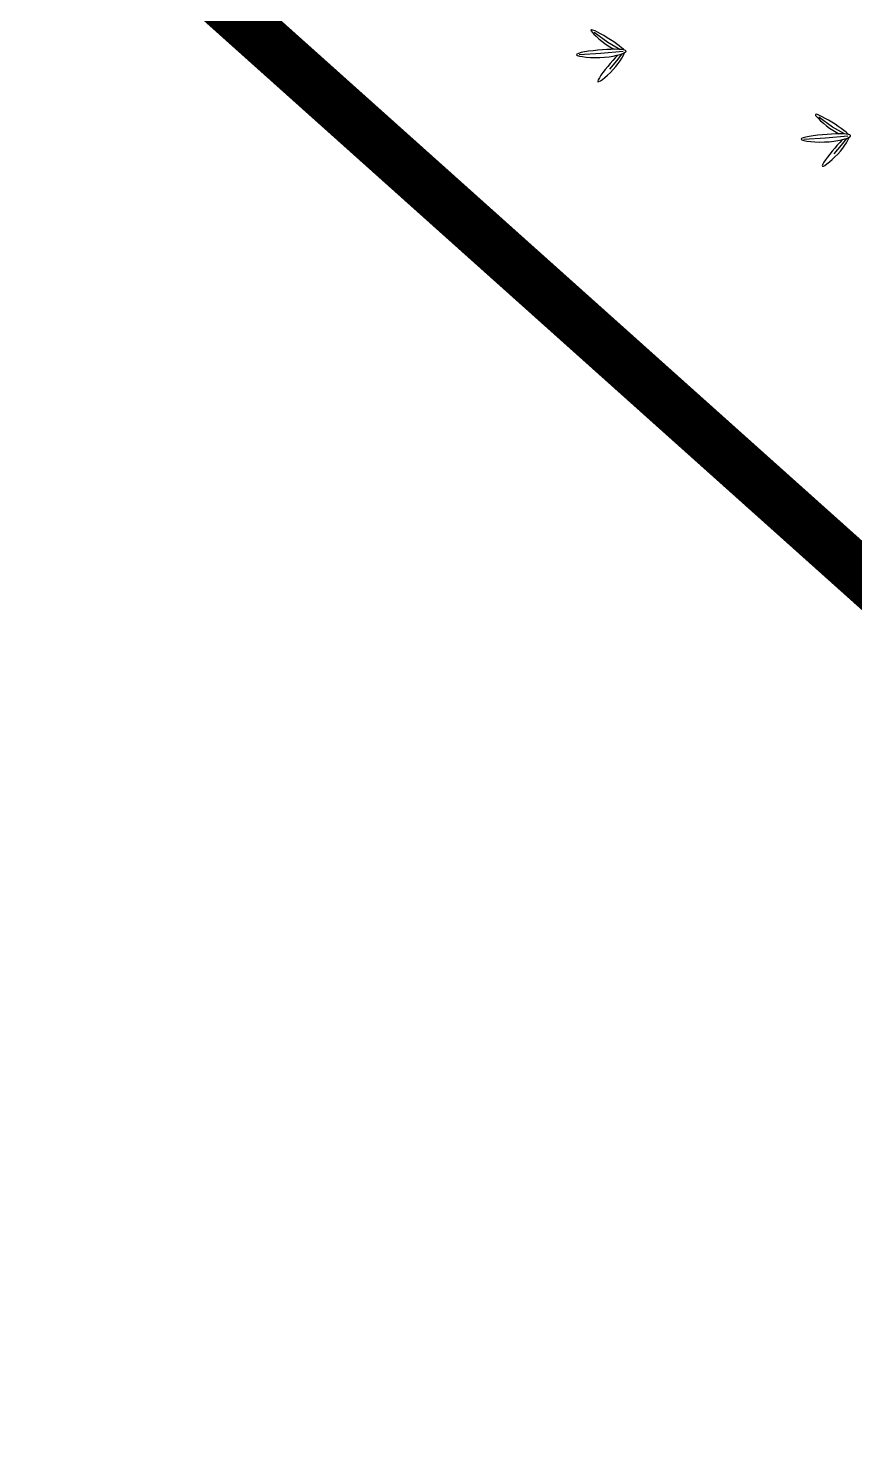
# Model space of a CAD drawing. Extents: x 302512 to 1034855, y -184136 to 410364.
# Drawn here: x 532827 to 540785, y -158475 to -144773 of the extents above; entities that cross this region are included whole.
import ezdxf

# ---------------------------------------------------------------- set-up
doc = ezdxf.new("R2010")
doc.units = 0
doc.header["$MEASUREMENT"] = 0
doc.linetypes.add('DASHED2', pattern=[0.375, 0.25, -0.125])
for name, color, linetype in [('PUB_TEXT', 7, 'Continuous'), ('坐椅', 7, 'Continuous'), ('树', 80, 'Continuous'), ('绿化', 97, 'Continuous'), ('绿地', 3, 'Continuous')]:
    doc.layers.add(name, color=color, linetype=linetype)
doc.styles.add('DIM_FONT', font='SIMPLEX.shx', dxfattribs={"width": 0.8})

# ---------------------------------------------------------------- blocks, each defined once
blk = doc.blocks.new('_F43BVI')
at = {"layer": '绿地'}
for p, q in [((1.2083, -0.6915), (1.1962, -0.7011)), ((1.2452, -0.6771), (1.2032, -0.7151)), ((1.2199, -0.6827), (1.2083, -0.6915)), ((1.2307, -0.675), (1.2199, -0.6827)), ((1.2405, -0.6685), (1.2307, -0.675)), ((1.2576, -0.6671), (1.2373, -0.7553)), ((1.249, -0.6635), (1.2405, -0.6685)), ((1.2523, -0.6619), (1.249, -0.6635)), ((1.267, -0.6654), (1.2634, -0.6627)), ((1.2644, -0.6915), (1.2659, -0.6946)), ((1.2646, -0.6753), (1.2843, -0.7043)), ((1.2737, -0.6718), (1.267, -0.6654)), ((1.2813, -0.6801), (1.2737, -0.6718)), ((1.2894, -0.69), (1.2813, -0.6801)), ((1.2977, -0.7015), (1.2894, -0.69)), ((1.1425, -0.7497), (1.1366, -0.7568)), ((1.1507, -0.7413), (1.1425, -0.7497)), ((1.2032, -0.7151), (1.1475, -0.7553)), ((1.1607, -0.7317), (1.1507, -0.7413)), ((1.1719, -0.7216), (1.1607, -0.7317)), ((1.1646, -0.7525), (1.1771, -0.7451)), ((1.1839, -0.7112), (1.1719, -0.7216)), ((1.1771, -0.7451), (1.1904, -0.7365)), ((1.1962, -0.7011), (1.1839, -0.7112)), ((1.1904, -0.7365), (1.2037, -0.7272)), ((1.2037, -0.7272), (1.2164, -0.7174)), ((1.2164, -0.7174), (1.228, -0.7075)), ((1.228, -0.7075), (1.2378, -0.6982)), ((1.2659, -0.6946), (1.2722, -0.7063)), ((1.2722, -0.7063), (1.2793, -0.719)), ((1.2793, -0.719), (1.2872, -0.7322)), ((1.2843, -0.7043), (1.3086, -0.7426)), ((1.2872, -0.7322), (1.2957, -0.7457)), ((1.2957, -0.7457), (1.3044, -0.759)), ((1.3061, -0.7143), (1.2977, -0.7015)), ((1.3141, -0.7282), (1.3061, -0.7143)), ((1.3216, -0.7426), (1.3141, -0.7282)), ((1.3284, -0.7569), (1.3216, -0.7426)), ((1.1366, -0.7568), (1.1334, -0.7619)), ((1.1334, -0.7619), (1.1335, -0.7647)), ((1.1335, -0.7647), (1.1372, -0.7649)), ((1.1372, -0.7649), (1.144, -0.7628)), ((1.144, -0.7628), (1.1533, -0.7585)), ((1.1533, -0.7585), (1.1646, -0.7525)), ((1.2373, -0.7553), (1.215, -0.8412)), ((1.3044, -0.759), (1.313, -0.7714)), ((1.313, -0.7714), (1.3212, -0.7825)), ((1.3212, -0.7825), (1.3285, -0.7918)), ((1.3341, -0.7703), (1.3284, -0.7569)), ((1.3285, -0.7918), (1.3347, -0.7986)), ((1.3386, -0.7822), (1.3341, -0.7703)), ((1.3347, -0.7986), (1.3393, -0.8024)), ((1.3416, -0.792), (1.3386, -0.7822)), ((1.3393, -0.8024), (1.3422, -0.8027)), ((1.3429, -0.7991), (1.3416, -0.792)), ((1.3422, -0.8027), (1.3429, -0.7991)), ((0.6367, -1.437), (0.5947, -1.475)), ((0.6222, -1.4349), (0.6114, -1.4426)), ((0.632, -1.4284), (0.6222, -1.4349)), ((0.649, -1.427), (0.6287, -1.5152)), ((0.6405, -1.4234), (0.632, -1.4284)), ((0.6438, -1.4218), (0.6405, -1.4234)), ((0.6585, -1.4253), (0.6549, -1.4226)), ((0.6561, -1.4352), (0.6758, -1.4642)), ((0.6652, -1.4317), (0.6585, -1.4253)), ((0.6728, -1.4399), (0.6652, -1.4317)), ((0.6809, -1.4499), (0.6728, -1.4399)), ((0.5947, -1.475), (0.539, -1.5152)), ((0.5522, -1.4916), (0.5422, -1.5012)), ((0.5634, -1.4815), (0.5522, -1.4916)), ((0.5754, -1.4711), (0.5634, -1.4815)), ((0.5686, -1.505), (0.5818, -1.4964)), ((0.5877, -1.461), (0.5754, -1.4711)), ((0.5818, -1.4964), (0.5951, -1.4871)), ((0.5998, -1.4514), (0.5877, -1.461)), ((0.5951, -1.4871), (0.6079, -1.4773)), ((0.6114, -1.4426), (0.5998, -1.4514)), ((0.6079, -1.4773), (0.6195, -1.4674)), ((0.6195, -1.4674), (0.6292, -1.4581)), ((0.6559, -1.4514), (0.6574, -1.4545)), ((0.6574, -1.4545), (0.6636, -1.4662)), ((0.6636, -1.4662), (0.6708, -1.4789)), ((0.6708, -1.4789), (0.6787, -1.4921)), ((0.6758, -1.4642), (0.7, -1.5025)), ((0.6787, -1.4921), (0.6872, -1.5056)), ((0.6892, -1.4614), (0.6809, -1.4499)), ((0.6976, -1.4742), (0.6892, -1.4614)), ((0.7056, -1.4881), (0.6976, -1.4742)), ((0.7131, -1.5025), (0.7056, -1.4881)), ((0.5281, -1.5167), (0.5249, -1.5218)), ((0.5249, -1.5218), (0.525, -1.5246)), ((0.525, -1.5246), (0.5287, -1.5248)), ((0.534, -1.5096), (0.5281, -1.5167)), ((0.5287, -1.5248), (0.5355, -1.5227)), ((0.5422, -1.5012), (0.534, -1.5096)), ((0.5355, -1.5227), (0.5448, -1.5184)), ((0.5448, -1.5184), (0.5561, -1.5124)), ((0.5561, -1.5124), (0.5686, -1.505)), ((0.6287, -1.5152), (0.6065, -1.6011)), ((0.6872, -1.5056), (0.6959, -1.5188)), ((0.6959, -1.5188), (0.7045, -1.5313)), ((0.7045, -1.5313), (0.7126, -1.5424)), ((0.7126, -1.5424), (0.72, -1.5517)), ((0.7199, -1.5168), (0.7131, -1.5025)), ((0.7256, -1.5302), (0.7199, -1.5168)), ((0.72, -1.5517), (0.7261, -1.5585)), ((0.7301, -1.5421), (0.7256, -1.5302)), ((0.7331, -1.5519), (0.7301, -1.5421)), ((0.7343, -1.559), (0.7331, -1.5519)), ((0.7261, -1.5585), (0.7308, -1.5623)), ((0.7308, -1.5623), (0.7336, -1.5626)), ((0.7336, -1.5626), (0.7343, -1.559))]:
    blk.add_line(p, q, dxfattribs=at)
for points in [[(1.2248, -0.7449), (1.2205, -0.7635), (1.2165, -0.7821), (1.2132, -0.8), (1.2106, -0.8164), (1.209, -0.8304), (1.2084, -0.8414), (1.2091, -0.8486), (1.2112, -0.8513), (1.2149, -0.8488), (1.2198, -0.8418), (1.2257, -0.8309), (1.232, -0.817), (1.2386, -0.8008), (1.245, -0.783), (1.2509, -0.7645), (1.2559, -0.7459), (1.2598, -0.7279), (1.2625, -0.7111), (1.2642, -0.6957), (1.2648, -0.6823), (1.2645, -0.6712), (1.2634, -0.6627), (1.2615, -0.6573), (1.2589, -0.6553), (1.2557, -0.6571), (1.252, -0.6623), (1.2478, -0.6706), (1.2434, -0.6817), (1.2388, -0.695), (1.2341, -0.7102), (1.2294, -0.727)], [(0.6163, -1.5048), (0.6119, -1.5234), (0.608, -1.542), (0.6047, -1.5599), (0.6021, -1.5763), (0.6004, -1.5903), (0.5999, -1.6013), (0.6006, -1.6085), (0.6027, -1.6111), (0.6064, -1.6087), (0.6113, -1.6017), (0.6171, -1.5908), (0.6235, -1.5769), (0.6301, -1.5607), (0.6365, -1.5429), (0.6424, -1.5244), (0.6474, -1.5058), (0.6513, -1.4878), (0.654, -1.471), (0.6557, -1.4556), (0.6563, -1.4422), (0.656, -1.4311), (0.6549, -1.4226), (0.653, -1.4172), (0.6504, -1.4152), (0.6472, -1.417), (0.6435, -1.4222), (0.6393, -1.4305), (0.6349, -1.4415), (0.6302, -1.4549), (0.6255, -1.4701), (0.6208, -1.4869)]]:
    blk.add_lwpolyline(points, close=True, dxfattribs=at)
at = {"style": 'DIM_FONT', "width": 0.7, "flags": 9}
for tag in ['YSIZE', 'XSIZE']:
    blk.add_attdef(tag, (0, 0), '', height=0.5, dxfattribs=at)
blk = doc.blocks.new('ZU')
at = {"layer": '绿地', "xscale": 1.5, "yscale": 1.5, "zscale": 0.001, "rotation": 260.5308552460376}
blk.add_blockref('_F43BVI', (-0.8522, 0.1655), dxfattribs=at)
blk = doc.blocks.new('A$C0B5A7686')
at = {"layer": '树', "linetype": 'ByBlock', "xscale": 640, "yscale": 640, "zscale": 640, "rotation": 151.15692544915}
blk.add_blockref('ZU', (642.8, 1492.6), dxfattribs=at)
blk = doc.blocks.new('A$C750B0621')
at = {"layer": '树'}
blk.add_blockref('A$C0B5A7686', (0, 0), dxfattribs=at)
blk = doc.blocks.new('A$C5AB93D8E')
at = {"layer": '绿化', "xscale": 0.8, "yscale": 0.8, "zscale": 0.8}
blk.add_blockref('A$C750B0621', (0, 0), dxfattribs=at)
blk = doc.blocks.new('A$C68DB62A4')
at = {"layer": '绿化', "rotation": 236.3690562220917}
blk.add_blockref('A$C5AB93D8E', (801.7, 2393.5), dxfattribs=at)
blk = doc.blocks.new('_F37GYG')
at = {"layer": '绿化', "linetype": 'ByBlock', "xscale": 0.2867748092958204, "yscale": 0.2867748092958204, "zscale": 0.2867748092958204}
blk.add_blockref('A$C68DB62A4', (-306.1, -300.5), dxfattribs=at)
at = {"style": 'DIM_FONT', "width": 0.8, "flags": 9}
for tag in ['YSIZE', 'XSIZE']:
    blk.add_attdef(tag, (0, 0), '', height=0.5, dxfattribs=at)

msp = doc.modelspace()

# ---------------------------------------------------------------- linework, layer by layer
at = {"layer": 'PUB_TEXT', "linetype": 'DASHED2', "ltscale": 11501}
msp.add_lwpolyline([(608007, -19167, 500, 500, 0), (599137, -17197, 500, 500, 0), (598127, -21247, 500, 500, 0), (572297, -9157, 500, 500, 0), (560517, -5577, 500, 500, 0), (531277, -7547, 500, 500, 0), (511807, -11707, 500, 500, 0), (488907, -9117, 500, 500, 0), (483537, -7917, 500, 500, 0), (457917, 73, 500, 500, 0), (449617, 403, 500, 500, 0), (431477, -69887, 500, 500, 0), (494627, -111807, 500, 500, 0), (518427, -129957, 500, 500, 0), (548477, -156867, 500, 500, 0), (627907, -164037, 500, 500, 0)], format="xyseb", dxfattribs=at)

# ---------------------------------------------------------------- block references
at = {"layer": '坐椅', "xscale": 10.78272, "yscale": 10.78272, "zscale": 10.78272}
msp.add_blockref('_F37GYG', (541246, -142881, -116953), dxfattribs=at)

doc.saveas('drawing.dxf')
